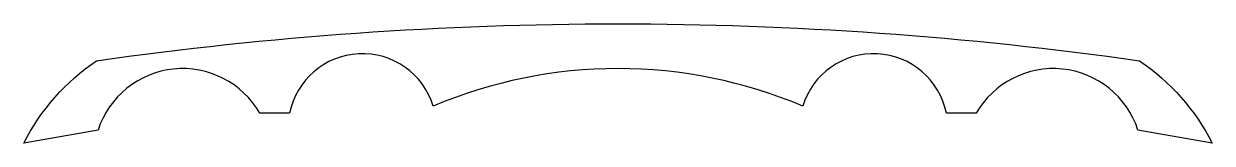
# Model space of a CAD drawing. Extents: x 466.2 to 506.2, y 248.9 to 252.9.
import ezdxf

# ---------------------------------------------------------------- set-up
doc = ezdxf.new("R2010")
doc.units = 0
doc.layers.add('ANA', color=220, linetype='CONTINUOUS')

msp = doc.modelspace()

# ---------------------------------------------------------------- linework, layer by layer
at = {"layer": 'ANA', "color": 0}
msp.add_lwpolyline([(468.68, 251.697, -0.03524), (486.235, 252.936, -0.03524), (503.789, 251.697, -0.12486), (506.235, 248.936), (503.735, 249.376, 0.647696), (498.288, 249.936), (497.288, 249.936, 0.775523), (492.451, 250.178, 0.100097), (486.235, 251.436, 0.100097), (480.018, 250.178, 0.775523), (475.181, 249.936), (474.181, 249.936, 0.647696), (468.734, 249.376), (466.235, 248.936, -0.12486)], format="xyb", close=True, dxfattribs=at)

doc.saveas('drawing.dxf')
